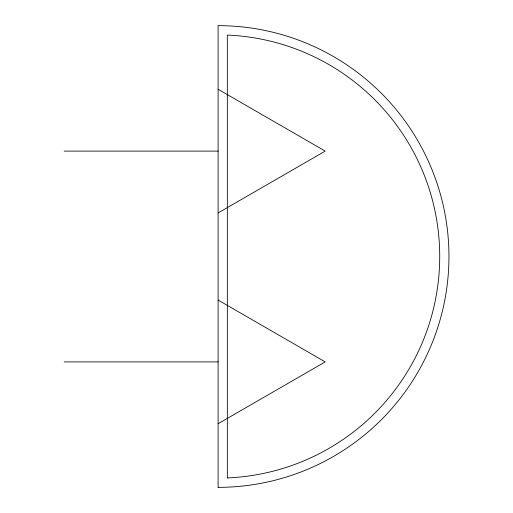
<?xml version="1.0" encoding="UTF-8"?>
<svg xmlns="http://www.w3.org/2000/svg" width="513" height="513" viewBox="0 0 513 513"><rect width="100%" height="100%" fill="white"/><g stroke="black" fill="none" stroke-linecap="round" stroke-linejoin="round"><path stroke-width="0.77" d="M218.102 212.94L325.204 151.104L218.102 89.268M218.102 423.732L325.204 361.896L218.102 300.06M64.202 151.104L218.102 151.104M64.202 361.896L218.102 361.896M227.336 477.924L227.336 35.076A221.616 221.616 0 0 1 439.718 256.5A221.616 221.616 0 0 1 227.336 477.924M218.102 487.35L218.102 25.65A230.85 230.85 0 0 1 448.952 256.5A230.85 230.85 0 0 1 218.102 487.35"/></g></svg>
